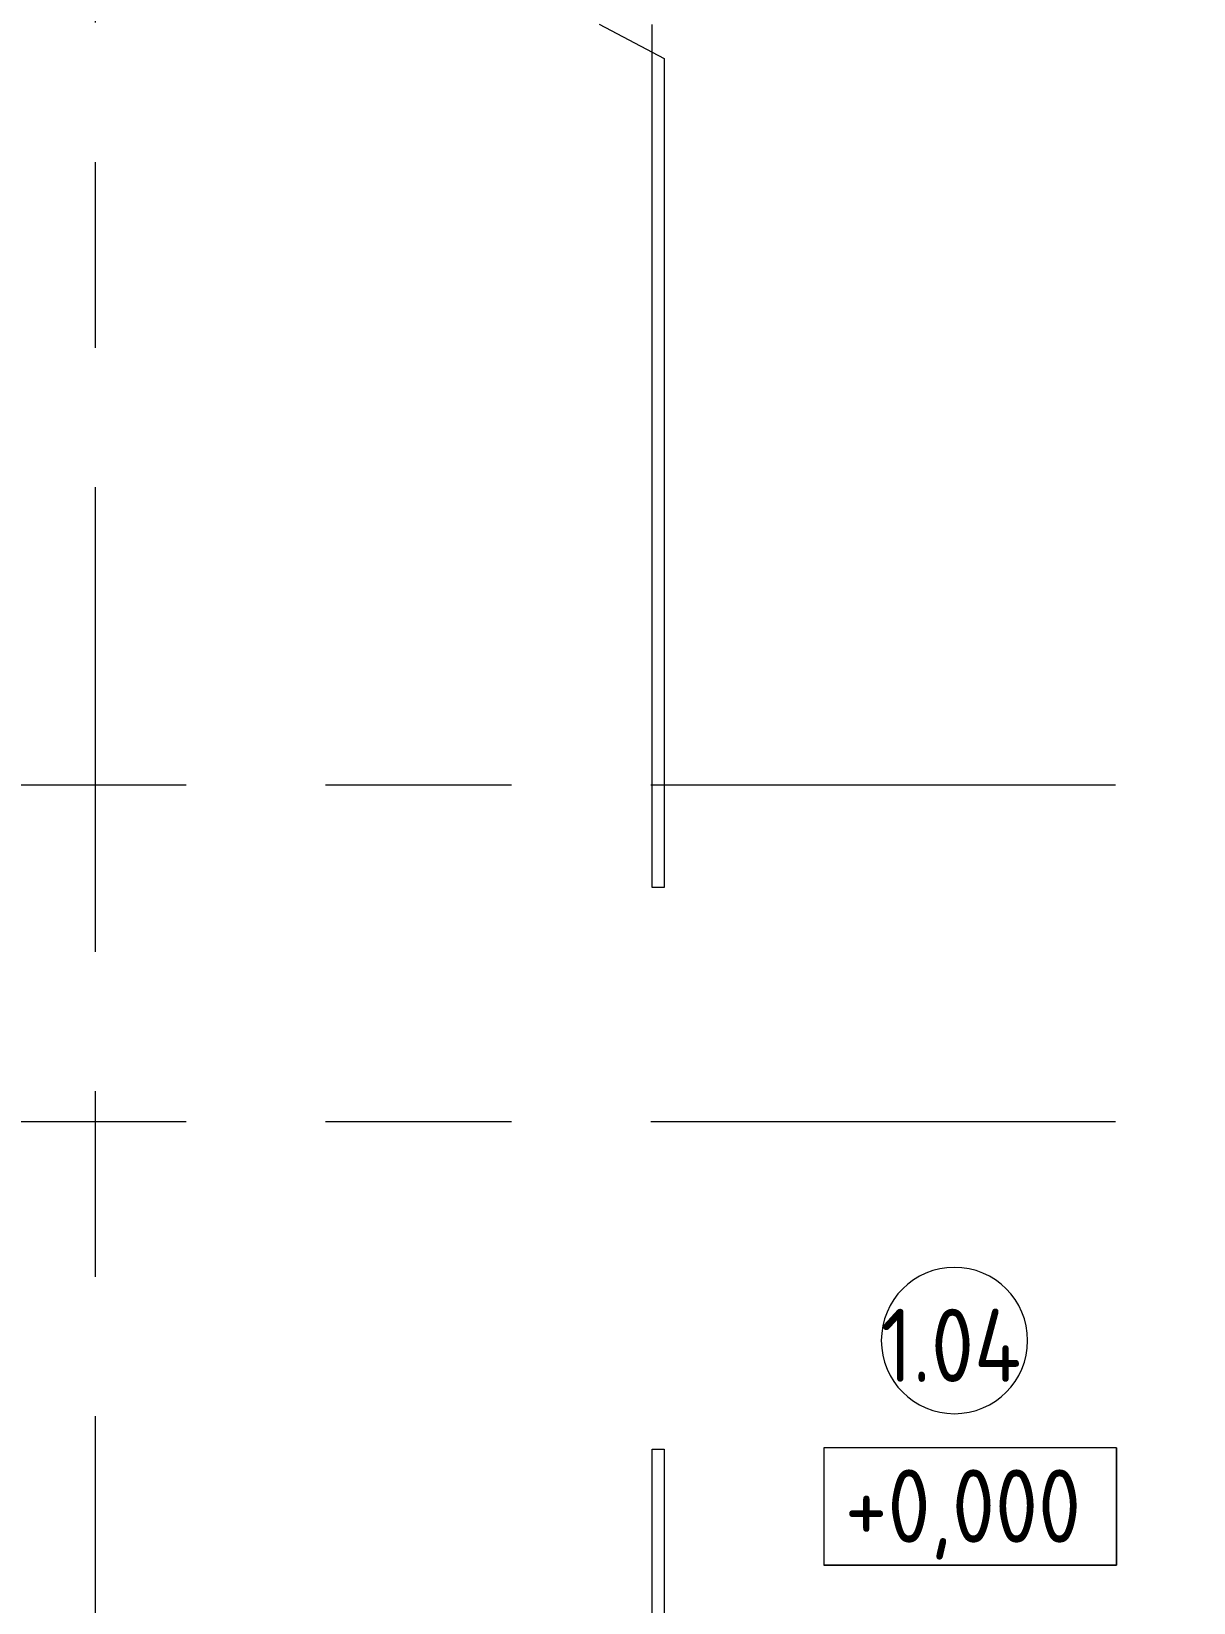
# Model space of a CAD drawing. Header units: millimetres. Extents: x -4029 to 232974, y -8553 to 104777.
# Drawn here: x 7791 to 11762, y 15355 to 20725 of the extents above; entities that cross this region are included whole.
import ezdxf

# ---------------------------------------------------------------- set-up
doc = ezdxf.new("R2010")
doc.units = ezdxf.units.MM
doc.linetypes.add('Осевая', pattern=[3175, 635, -476.25, 1587.5, -476.25])
for name, color, linetype, lineweight in [('A-AREA-BNDY', 7, 'Continuous', 9), ('A-AREA-IDEN', 7, 'Continuous', 9), ('G-ANNO-DIMS', 7, 'Continuous', 9), ('Оси-2', 7, 'Осевая', 9)]:
    doc.layers.add(name, color=color, linetype=linetype, lineweight=lineweight)
doc.styles.add('GOST Common', font='', dxfattribs={"width": 0.9, "height": 250})
doc.styles.get('GOST Common').set_extended_font_data('GOST Common')

# ---------------------------------------------------------------- blocks, each defined once
blk = doc.blocks.new('Марка_Помещения - Номер-25198446-План монтажа стен и перегородок 1 этажа в осях 1-12')
at = {"layer": 'A-AREA-IDEN'}
for start, end in [(360, 180), (180, 360)]:
    blk.add_arc((0, 0), 2.5, start, end, dxfattribs=at)
blk = doc.blocks.new('Высотные отметки - 10х4_h_-17668695-План монтажа стен и перегородок 1 этажа в осях 1-12')
at = {"layer": 'G-ANNO-DIMS'}
for p, q in [((-5, 4), (-5, 0)), ((5, 4), (-5, 4)), ((5, 4), (-5, 4)), ((-5, 4), (-5, 0)), ((5, 4), (5, 0)), ((5, 0), (5, 4)), ((5, 0), (-5, 0)), ((-5, 0), (5, 0))]:
    blk.add_line(p, q, dxfattribs=at)

msp = doc.modelspace()

# ---------------------------------------------------------------- linework, layer by layer
at = {"layer": 'A-AREA-BNDY', "flags": 128}
for points in [[(9731, 20749.5), (9952.5856, 20632.6554), (9952.5856, 19299.2239), (9952.5856, 19179.2239), (9952.5856, 18549.2239), (9952.5856, 18429.2239), (9952.5856, 17799.2239), (9912.5856, 17799.2239), (9912.5856, 18429.2239), (9912.5856, 18549.2239), (9912.5856, 19179.2239), (9912.5856, 19299.2239), (9912.5856, 20749)], [(9912.5856, 14759.2239), (9912.5856, 15879.2239), (9952.5856, 15879.2239), (9952.5856, 14892.2335)]]:
    msp.add_lwpolyline(points, dxfattribs=at)
at = {"layer": 'Оси-2'}
for p, q in [((8010, 593.7414), (8010, 24898.0711)), ((-728.7494, 18150.0001), (36035.9723, 18150.0001)), ((-728.7494, 17000.0001), (36035.9723, 17000.0001))]:
    msp.add_line(p, q, dxfattribs=at)

# ---------------------------------------------------------------- block references
at = {"layer": 'A-AREA-IDEN', "xscale": 99.99999999999993, "yscale": 99.99999999999993, "zscale": 99.99999999999993}
msp.add_blockref('Марка_Помещения - Номер-25198446-План монтажа стен и перегородок 1 этажа в осях 1-12', (10944.9115, 16251.0647), dxfattribs=at)
at = {"layer": 'G-ANNO-DIMS', "xscale": 99.99999999999993, "yscale": 99.99999999999993, "zscale": 99.99999999999993}
msp.add_blockref('Высотные отметки - 10х4_h_-17668695-План монтажа стен и перегородок 1 этажа в осях 1-12', (10998.7142, 15483.81), dxfattribs=at)

# ---------------------------------------------------------------- texts
at = {"layer": 'A-AREA-IDEN', "insert": (10694.0284, 16359.624), "char_height": 250, "width": 627.721312, "attachment_point": 1, "style": 'GOST Common'}
msp.add_mtext('1.04', dxfattribs=at)
at = {"layer": 'G-ANNO-DIMS', "insert": (10570.0381, 15810.5171), "char_height": 250, "width": 1028.822569, "attachment_point": 1, "line_spacing_factor": 1.022761, "style": 'GOST Common'}
msp.add_mtext('+0,000', dxfattribs=at)

doc.saveas('drawing.dxf')
